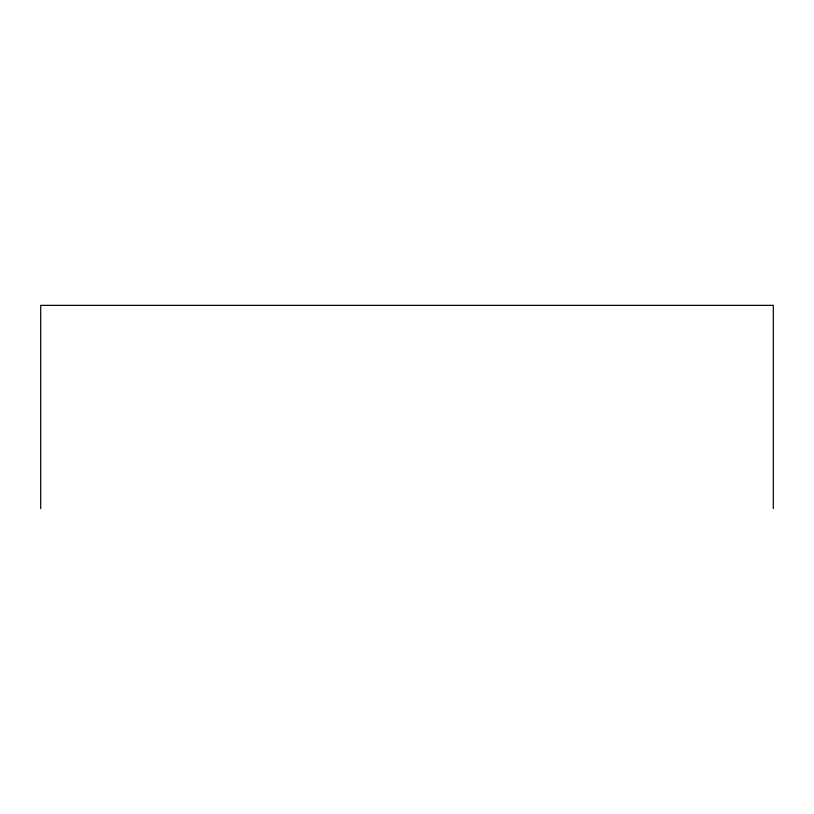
<?xml version="1.0" encoding="UTF-8"?>
<svg xmlns="http://www.w3.org/2000/svg" width="814" height="814" viewBox="0 0 814 814"><rect width="100%" height="100%" fill="white"/><g stroke="black" fill="none" stroke-linecap="round" stroke-linejoin="round"><path stroke-width="1.22" d="M773.3 508.648L773.3 305.352L40.7 305.352L40.7 508.648"/></g></svg>
